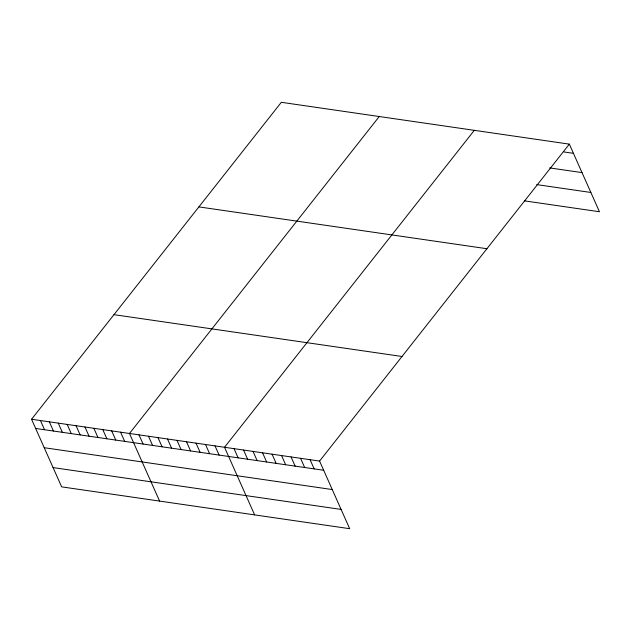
<?xml version="1.0" encoding="UTF-8"?>
<svg xmlns="http://www.w3.org/2000/svg" width="631" height="631" viewBox="0 0 631 631"><rect width="100%" height="100%" fill="white"/><g stroke="black" fill="none" stroke-linecap="round" stroke-linejoin="round"><path stroke-width="0.95" d="M31.55 419.252L319.578 461.08L349.684 528.699L61.657 486.864L31.55 419.252L281.316 102.301L569.343 144.136L599.45 211.748L524.361 200.847M379.247 116.53L129.481 433.473L159.588 501.085M474.299 130.333L224.526 447.276L254.632 514.888M319.578 461.08L569.343 144.136M563.933 151.945L573.437 153.325M549.704 167.909L582.019 172.602M536.689 184.599L590.868 192.471M198.891 206.897L486.919 248.724M113.974 314.656L402.002 356.491M35.644 428.441L323.671 470.269M44.225 447.718L332.253 489.553M53.067 467.587L341.095 509.414M310.073 459.699L314.167 468.888M300.569 458.319L304.663 467.508M291.065 456.939L295.158 466.128M281.56 455.558L285.654 464.747M272.056 454.178L276.149 463.367M262.551 452.798L266.645 461.987M253.047 451.417L257.132 460.606M243.542 450.037L247.628 459.226M234.03 448.657L238.124 457.846M215.021 445.896L219.115 455.085M205.517 444.516L209.61 453.705M196.012 443.136L200.106 452.324M186.508 441.755L190.601 450.944M177.003 440.375L181.097 449.564M167.499 438.995L171.593 448.184M157.995 437.614L162.088 446.803M148.49 436.234L152.584 445.423M138.986 434.854L143.079 444.043M120.576 432.18L124.67 441.369M111.671 430.886L115.765 440.075M102.774 429.593L106.868 438.782M93.869 428.299L97.963 437.496M84.964 427.006L89.058 436.202M76.067 425.712L80.153 434.909M67.162 424.418L71.256 433.615M58.257 423.133L62.351 432.322M49.352 421.839L53.446 431.028M40.455 420.546L44.549 429.735"/></g></svg>
